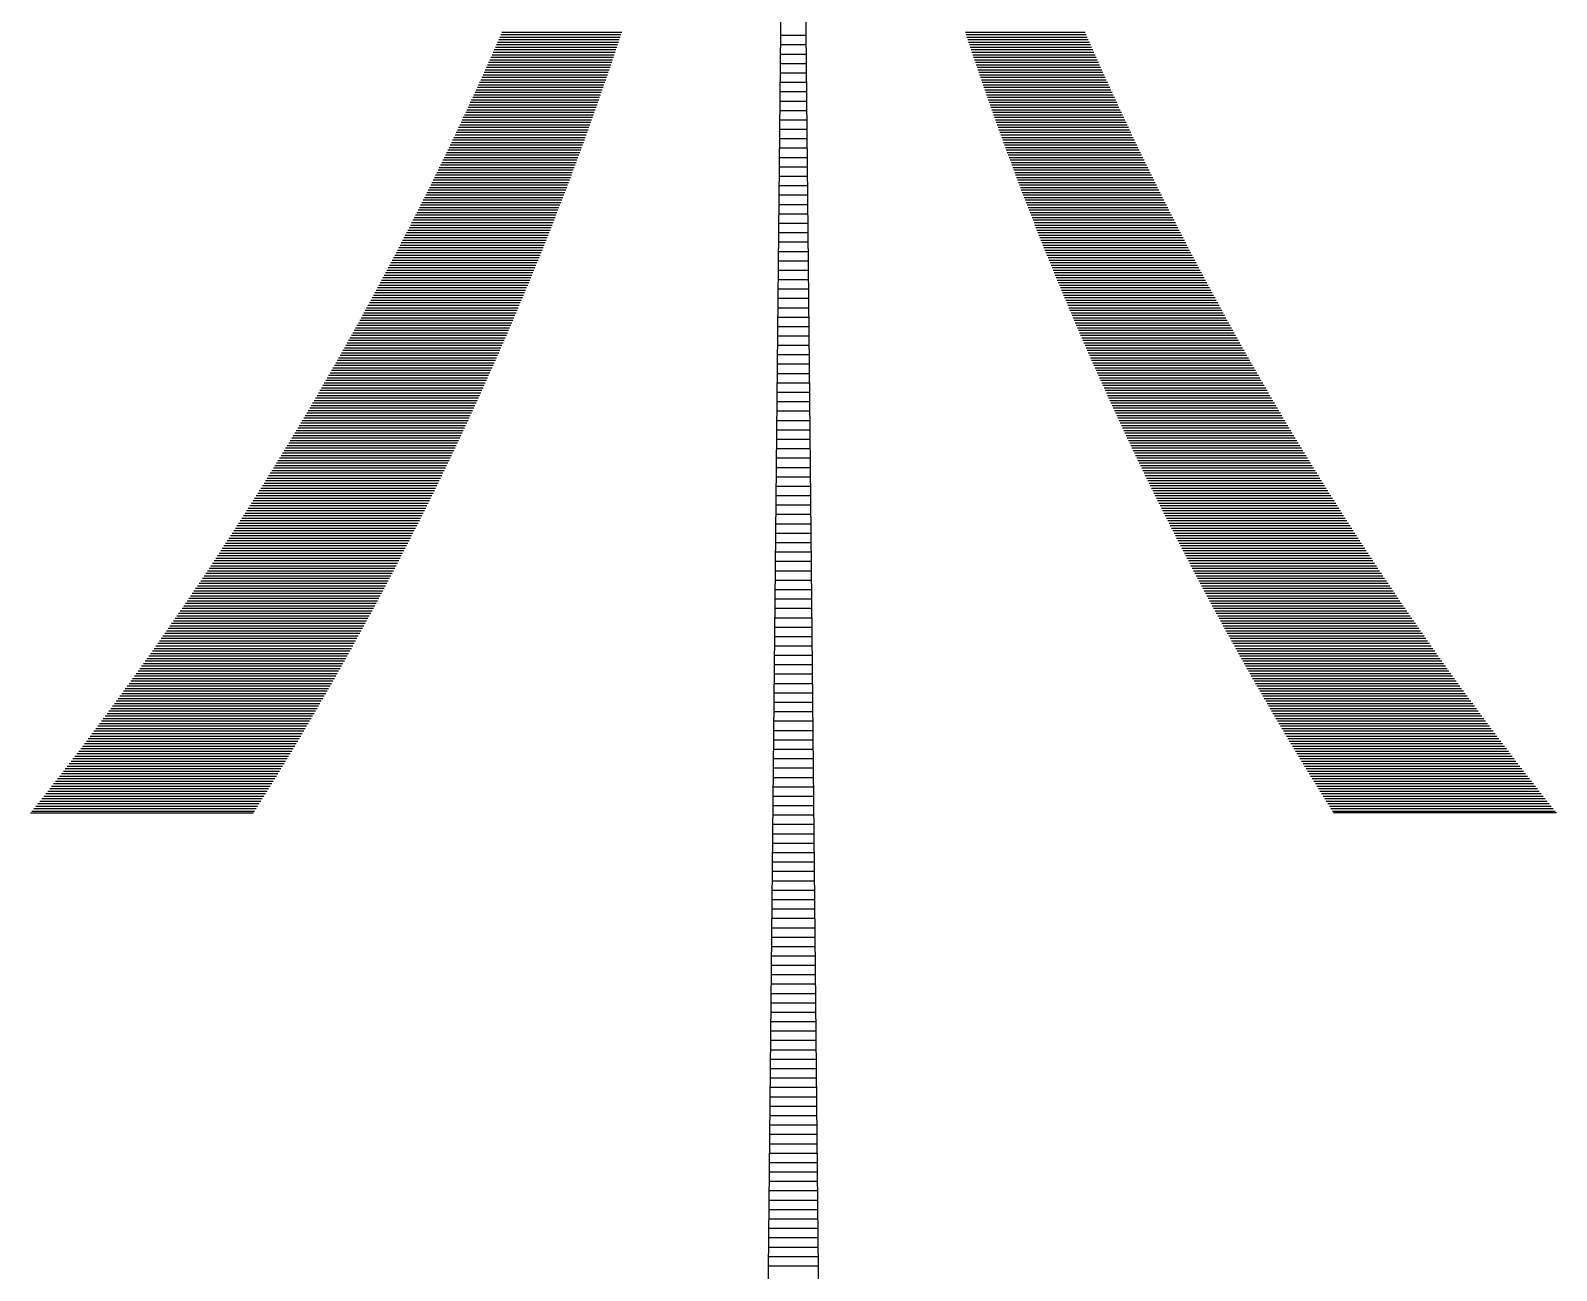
# Model space of a CAD drawing. Extents: x 190024 to 190266, y 665223 to 665488.
# Drawn here: x 190203.343 to 190205.476, y 665479.224 to 665480.957 of the extents above; entities that cross this region are included whole.
import ezdxf

# ---------------------------------------------------------------- set-up
doc = ezdxf.new("R2010")
doc.units = 0
doc.header["$LTSCALE"] = 1.25
doc.layers.add('M1280', color=7, linetype='Continuous')

# ---------------------------------------------------------------- blocks, each defined once
blk = doc.blocks.new('*X9')
at = {"color": 0}
for p, q in [((-18.773, -137.5), (-17.578, -137.5)), ((-18.765, -137.525), (-17.567, -137.525)), ((-18.757, -137.55), (-17.556, -137.55)), ((-18.748, -137.575), (-17.545, -137.575)), ((-18.74, -137.6), (-17.534, -137.6)), ((-18.732, -137.625), (-17.523, -137.625)), ((-18.724, -137.65), (-17.512, -137.65)), ((-18.715, -137.675), (-17.501, -137.675)), ((-18.707, -137.7), (-17.49, -137.7)), ((-18.698, -137.725), (-17.478, -137.725)), ((-18.69, -137.75), (-17.467, -137.75)), ((-18.682, -137.775), (-17.456, -137.775)), ((-18.673, -137.8), (-17.445, -137.8)), ((-18.665, -137.825), (-17.434, -137.825)), ((-18.656, -137.85), (-17.422, -137.85)), ((-18.648, -137.875), (-17.411, -137.875)), ((-18.639, -137.9), (-17.4, -137.9)), ((-18.631, -137.925), (-17.388, -137.925)), ((-18.622, -137.95), (-17.377, -137.95)), ((-18.613, -137.975), (-17.366, -137.975)), ((-18.605, -138), (-17.354, -138)), ((-18.596, -138.025), (-17.343, -138.025)), ((-18.587, -138.05), (-17.331, -138.05)), ((-18.579, -138.075), (-17.32, -138.075)), ((-18.57, -138.1), (-17.308, -138.1)), ((-18.561, -138.125), (-17.297, -138.125)), ((-18.553, -138.15), (-17.285, -138.15)), ((-18.544, -138.175), (-17.273, -138.175)), ((-18.535, -138.2), (-17.262, -138.2)), ((-18.526, -138.225), (-17.25, -138.225)), ((-18.517, -138.25), (-17.239, -138.25)), ((-18.508, -138.275), (-17.227, -138.275)), ((-18.5, -138.3), (-17.215, -138.3)), ((-18.491, -138.325), (-17.203, -138.325)), ((-18.482, -138.35), (-17.192, -138.35)), ((-18.473, -138.375), (-17.18, -138.375)), ((-18.464, -138.4), (-17.168, -138.4)), ((-18.455, -138.425), (-17.156, -138.425)), ((-18.446, -138.45), (-17.144, -138.45)), ((-18.437, -138.475), (-17.133, -138.475)), ((-18.428, -138.5), (-17.121, -138.5)), ((-18.419, -138.525), (-17.109, -138.525)), ((-18.41, -138.55), (-17.097, -138.55)), ((-18.4, -138.575), (-17.085, -138.575)), ((-18.391, -138.6), (-17.073, -138.6)), ((-18.382, -138.625), (-17.061, -138.625)), ((-18.373, -138.65), (-17.049, -138.65)), ((-18.364, -138.675), (-17.037, -138.675)), ((-18.355, -138.7), (-17.025, -138.7)), ((-18.345, -138.725), (-17.013, -138.725)), ((-18.336, -138.75), (-17, -138.75)), ((-18.327, -138.775), (-16.988, -138.775)), ((-18.317, -138.8), (-16.976, -138.8)), ((-18.308, -138.825), (-16.964, -138.825)), ((-18.299, -138.85), (-16.952, -138.85)), ((-18.289, -138.875), (-16.939, -138.875)), ((-18.28, -138.9), (-16.927, -138.9)), ((-18.271, -138.925), (-16.915, -138.925)), ((-18.261, -138.95), (-16.902, -138.95)), ((-18.252, -138.975), (-16.89, -138.975)), ((-18.242, -139), (-16.878, -139)), ((-18.233, -139.025), (-16.865, -139.025)), ((-18.223, -139.05), (-16.853, -139.05)), ((-18.214, -139.075), (-16.84, -139.075)), ((-18.204, -139.1), (-16.828, -139.1)), ((-18.194, -139.125), (-16.815, -139.125)), ((-18.185, -139.15), (-16.803, -139.15)), ((-18.175, -139.175), (-16.79, -139.175)), ((-18.166, -139.2), (-16.778, -139.2)), ((-18.156, -139.225), (-16.765, -139.225)), ((-18.146, -139.25), (-16.752, -139.25)), ((-18.136, -139.275), (-16.74, -139.275)), ((-18.127, -139.3), (-16.727, -139.3)), ((-18.117, -139.325), (-16.714, -139.325)), ((-18.107, -139.35), (-16.702, -139.35)), ((-18.097, -139.375), (-16.689, -139.375)), ((-18.087, -139.4), (-16.676, -139.4)), ((-18.078, -139.425), (-16.663, -139.425)), ((-18.068, -139.45), (-16.65, -139.45)), ((-18.058, -139.475), (-16.637, -139.475)), ((-18.048, -139.5), (-16.625, -139.5)), ((-18.038, -139.525), (-16.612, -139.525)), ((-18.028, -139.55), (-16.599, -139.55)), ((-18.018, -139.575), (-16.586, -139.575)), ((-18.008, -139.6), (-16.573, -139.6)), ((-17.998, -139.625), (-16.56, -139.625)), ((-17.988, -139.65), (-16.547, -139.65)), ((-17.978, -139.675), (-16.534, -139.675)), ((-17.968, -139.7), (-16.521, -139.7)), ((-17.958, -139.725), (-16.507, -139.725)), ((-17.947, -139.75), (-16.494, -139.75)), ((-17.937, -139.775), (-16.481, -139.775)), ((-17.927, -139.8), (-16.468, -139.8)), ((-17.917, -139.825), (-16.455, -139.825)), ((-17.907, -139.85), (-16.441, -139.85)), ((-17.896, -139.875), (-16.428, -139.875)), ((-17.886, -139.9), (-16.415, -139.9)), ((-17.876, -139.925), (-16.401, -139.925)), ((-17.865, -139.95), (-16.388, -139.95)), ((-17.855, -139.975), (-16.375, -139.975)), ((-17.845, -140), (-16.361, -140)), ((-17.834, -140.025), (-16.348, -140.025)), ((-17.824, -140.05), (-16.334, -140.05)), ((-17.813, -140.075), (-16.321, -140.075)), ((-17.803, -140.1), (-16.307, -140.1)), ((-17.792, -140.125), (-16.294, -140.125)), ((-17.782, -140.15), (-16.28, -140.15)), ((-17.771, -140.175), (-16.267, -140.175)), ((-17.761, -140.2), (-16.253, -140.2)), ((-17.75, -140.225), (-16.24, -140.225)), ((-17.74, -140.25), (-16.226, -140.25)), ((-17.729, -140.275), (-16.212, -140.275)), ((-17.718, -140.3), (-16.198, -140.3)), ((-17.708, -140.325), (-16.185, -140.325)), ((-17.697, -140.35), (-16.171, -140.35)), ((-17.686, -140.375), (-16.157, -140.375)), ((-17.676, -140.4), (-16.143, -140.4)), ((-17.665, -140.425), (-16.129, -140.425)), ((-17.654, -140.45), (-16.116, -140.45)), ((-17.643, -140.475), (-16.102, -140.475)), ((-17.632, -140.5), (-16.088, -140.5)), ((-17.622, -140.525), (-16.074, -140.525)), ((-17.611, -140.55), (-16.06, -140.55)), ((-17.6, -140.575), (-16.046, -140.575)), ((-17.589, -140.6), (-16.032, -140.6)), ((-17.578, -140.625), (-16.018, -140.625)), ((-17.567, -140.65), (-16.004, -140.65)), ((-17.556, -140.675), (-15.989, -140.675)), ((-17.545, -140.7), (-15.975, -140.7)), ((-17.534, -140.725), (-15.961, -140.725)), ((-17.523, -140.75), (-15.947, -140.75)), ((-17.512, -140.775), (-15.933, -140.775)), ((-17.501, -140.8), (-15.918, -140.8)), ((-17.489, -140.825), (-15.904, -140.825)), ((-17.478, -140.85), (-15.89, -140.85)), ((-17.467, -140.875), (-15.875, -140.875)), ((-17.456, -140.9), (-15.861, -140.9)), ((-17.445, -140.925), (-15.847, -140.925)), ((-17.433, -140.95), (-15.832, -140.95)), ((-17.422, -140.975), (-15.818, -140.975)), ((-17.411, -141), (-15.803, -141)), ((-17.399, -141.025), (-15.789, -141.025)), ((-17.388, -141.05), (-15.774, -141.05)), ((-17.377, -141.075), (-15.76, -141.075)), ((-17.365, -141.1), (-15.745, -141.1)), ((-17.354, -141.125), (-15.731, -141.125)), ((-17.343, -141.15), (-15.716, -141.15)), ((-17.331, -141.175), (-15.701, -141.175)), ((-17.32, -141.2), (-15.687, -141.2)), ((-17.308, -141.225), (-15.672, -141.225)), ((-17.296, -141.25), (-15.657, -141.25)), ((-17.285, -141.275), (-15.642, -141.275)), ((-17.273, -141.3), (-15.627, -141.3)), ((-17.262, -141.325), (-15.613, -141.325)), ((-17.25, -141.35), (-15.598, -141.35)), ((-17.238, -141.375), (-15.583, -141.375)), ((-17.227, -141.4), (-15.568, -141.4)), ((-17.215, -141.425), (-15.553, -141.425)), ((-17.203, -141.45), (-15.538, -141.45)), ((-17.192, -141.475), (-15.523, -141.475)), ((-17.18, -141.5), (-15.508, -141.5)), ((-17.168, -141.525), (-15.493, -141.525)), ((-17.156, -141.55), (-15.478, -141.55)), ((-17.144, -141.575), (-15.463, -141.575)), ((-17.132, -141.6), (-15.448, -141.6)), ((-17.121, -141.625), (-15.432, -141.625)), ((-17.109, -141.65), (-15.417, -141.65)), ((-17.097, -141.675), (-15.402, -141.675)), ((-17.085, -141.7), (-15.387, -141.7)), ((-17.073, -141.725), (-15.371, -141.725)), ((-17.061, -141.75), (-15.356, -141.75)), ((-17.049, -141.775), (-15.341, -141.775)), ((-17.037, -141.8), (-15.325, -141.8)), ((-17.024, -141.825), (-15.31, -141.825)), ((-17.012, -141.85), (-15.295, -141.85)), ((-17, -141.875), (-15.279, -141.875)), ((-16.988, -141.9), (-15.264, -141.9)), ((-16.976, -141.925), (-15.248, -141.925)), ((-16.964, -141.95), (-15.232, -141.95)), ((-16.951, -141.975), (-15.217, -141.975)), ((-16.939, -142), (-15.201, -142)), ((-16.927, -142.025), (-15.186, -142.025)), ((-16.915, -142.05), (-15.17, -142.05)), ((-16.902, -142.075), (-15.154, -142.075)), ((-16.89, -142.1), (-15.139, -142.1)), ((-16.877, -142.125), (-15.123, -142.125)), ((-16.865, -142.15), (-15.107, -142.15)), ((-16.853, -142.175), (-15.091, -142.175)), ((-16.84, -142.2), (-15.075, -142.2)), ((-16.828, -142.225), (-15.059, -142.225)), ((-16.815, -142.25), (-15.044, -142.25)), ((-16.803, -142.275), (-15.028, -142.275)), ((-16.79, -142.3), (-15.012, -142.3)), ((-16.777, -142.325), (-14.996, -142.325)), ((-16.765, -142.35), (-14.98, -142.35)), ((-16.752, -142.375), (-14.964, -142.375)), ((-16.739, -142.4), (-14.947, -142.4)), ((-16.727, -142.425), (-14.931, -142.425)), ((-16.714, -142.45), (-14.915, -142.45)), ((-16.701, -142.475), (-14.899, -142.475)), ((-16.689, -142.5), (-14.883, -142.5)), ((-16.676, -142.525), (-14.867, -142.525)), ((-16.663, -142.55), (-14.85, -142.55)), ((-16.65, -142.575), (-14.834, -142.575)), ((-16.637, -142.6), (-14.818, -142.6)), ((-16.624, -142.625), (-14.801, -142.625)), ((-16.611, -142.65), (-14.785, -142.65)), ((-16.598, -142.675), (-14.769, -142.675)), ((-16.586, -142.7), (-14.752, -142.7)), ((-16.573, -142.725), (-14.736, -142.725)), ((-16.56, -142.75), (-14.719, -142.75)), ((-16.546, -142.775), (-14.703, -142.775)), ((-16.533, -142.8), (-14.686, -142.8)), ((-16.52, -142.825), (-14.669, -142.825)), ((-16.507, -142.85), (-14.653, -142.85)), ((-16.494, -142.875), (-14.636, -142.875)), ((-16.481, -142.9), (-14.619, -142.9)), ((-16.468, -142.925), (-14.603, -142.925)), ((-16.454, -142.95), (-14.586, -142.95)), ((-16.441, -142.975), (-14.569, -142.975)), ((-16.428, -143), (-14.552, -143)), ((-16.415, -143.025), (-14.535, -143.025)), ((-16.401, -143.05), (-14.519, -143.05)), ((-16.388, -143.075), (-14.502, -143.075)), ((-16.375, -143.1), (-14.485, -143.1)), ((-16.361, -143.125), (-14.468, -143.125)), ((-16.348, -143.15), (-14.451, -143.15)), ((-16.334, -143.175), (-14.434, -143.175)), ((-16.321, -143.2), (-14.417, -143.2)), ((-16.307, -143.225), (-14.4, -143.225)), ((-16.294, -143.25), (-14.382, -143.25)), ((-16.28, -143.275), (-14.365, -143.275)), ((-16.267, -143.3), (-14.348, -143.3)), ((-16.253, -143.325), (-14.331, -143.325)), ((-16.239, -143.35), (-14.314, -143.35)), ((-16.226, -143.375), (-14.296, -143.375)), ((-16.212, -143.4), (-14.279, -143.4)), ((-16.198, -143.425), (-14.262, -143.425)), ((-16.184, -143.45), (-14.244, -143.45)), ((-16.171, -143.475), (-14.227, -143.475)), ((-16.157, -143.5), (-14.209, -143.5)), ((-16.143, -143.525), (-14.192, -143.525)), ((-16.129, -143.55), (-14.174, -143.55)), ((-16.115, -143.575), (-14.157, -143.575)), ((-16.101, -143.6), (-14.139, -143.6)), ((-16.087, -143.625), (-14.122, -143.625)), ((-16.073, -143.65), (-14.104, -143.65)), ((-16.059, -143.675), (-14.086, -143.675)), ((-16.045, -143.7), (-14.069, -143.7)), ((-16.031, -143.725), (-14.051, -143.725)), ((-16.017, -143.75), (-14.033, -143.75)), ((-16.003, -143.775), (-14.015, -143.775)), ((-15.989, -143.8), (-13.997, -143.8)), ((-15.975, -143.825), (-13.979, -143.825)), ((-15.961, -143.85), (-13.962, -143.85)), ((-15.947, -143.875), (-13.944, -143.875)), ((-15.932, -143.9), (-13.926, -143.9)), ((-15.918, -143.925), (-13.908, -143.925)), ((-15.904, -143.95), (-13.89, -143.95)), ((-15.889, -143.975), (-13.871, -143.975)), ((-15.875, -144), (-13.853, -144)), ((-15.861, -144.025), (-13.835, -144.025)), ((-15.846, -144.05), (-13.817, -144.05)), ((-15.832, -144.075), (-13.799, -144.075)), ((-15.817, -144.1), (-13.781, -144.1)), ((-15.803, -144.125), (-13.762, -144.125)), ((-15.788, -144.15), (-13.744, -144.15)), ((-15.774, -144.175), (-13.726, -144.175)), ((-15.759, -144.2), (-13.707, -144.2)), ((-15.745, -144.225), (-13.689, -144.225)), ((-15.73, -144.25), (-13.67, -144.25)), ((-15.715, -144.275), (-13.652, -144.275)), ((-15.701, -144.3), (-13.633, -144.3)), ((-15.686, -144.325), (-13.615, -144.325)), ((-15.671, -144.35), (-13.596, -144.35)), ((-15.657, -144.375), (-13.578, -144.375)), ((-15.642, -144.4), (-13.559, -144.4)), ((-15.627, -144.425), (-13.54, -144.425)), ((-15.612, -144.45), (-13.521, -144.45)), ((-15.597, -144.475), (-13.503, -144.475)), ((-15.582, -144.5), (-13.484, -144.5)), ((-15.567, -144.525), (-13.465, -144.525)), ((-15.553, -144.55), (-13.446, -144.55)), ((-15.538, -144.575), (-13.427, -144.575)), ((-15.523, -144.6), (-13.408, -144.6)), ((-15.507, -144.625), (-13.389, -144.625)), ((-15.492, -144.65), (-13.37, -144.65)), ((-15.477, -144.675), (-13.351, -144.675)), ((-15.462, -144.7), (-13.332, -144.7)), ((-15.447, -144.725), (-13.313, -144.725)), ((-15.432, -144.75), (-13.294, -144.75)), ((-15.417, -144.775), (-13.275, -144.775)), ((-15.401, -144.8), (-13.256, -144.8)), ((-15.386, -144.825), (-13.236, -144.825)), ((-15.371, -144.85), (-13.217, -144.85)), ((-15.355, -144.875), (-13.198, -144.875)), ((-15.34, -144.9), (-13.178, -144.9)), ((-15.325, -144.925), (-13.159, -144.925)), ((-15.309, -144.95), (-13.139, -144.95)), ((-15.294, -144.975), (-13.12, -144.975)), ((-15.278, -145), (-13.1, -145)), ((-15.263, -145.025), (-13.081, -145.025)), ((-15.247, -145.05), (-13.061, -145.05)), ((-15.232, -145.075), (-13.042, -145.075)), ((-15.216, -145.1), (-13.022, -145.1)), ((-15.201, -145.125), (-13.002, -145.125)), ((-15.185, -145.15), (-12.983, -145.15)), ((-15.169, -145.175), (-12.963, -145.175)), ((-15.154, -145.2), (-12.943, -145.2)), ((-15.138, -145.225), (-12.923, -145.225)), ((-15.122, -145.25), (-12.903, -145.25)), ((-15.106, -145.275), (-12.883, -145.275))]:
    blk.add_line(p, q, dxfattribs=at)
blk = doc.blocks.new('*X10')
at = {"color": 0}
for p, q in [((-23.433, -137.575), (-22.229, -137.575)), ((-23.422, -137.55), (-22.221, -137.55)), ((-23.411, -137.525), (-22.213, -137.525)), ((-23.4, -137.5), (-22.204, -137.5)), ((-23.499, -137.725), (-22.279, -137.725)), ((-23.488, -137.7), (-22.271, -137.7)), ((-23.477, -137.675), (-22.262, -137.675)), ((-23.466, -137.65), (-22.254, -137.65)), ((-23.455, -137.625), (-22.246, -137.625)), ((-23.444, -137.6), (-22.237, -137.6)), ((-23.567, -137.875), (-22.33, -137.875)), ((-23.555, -137.85), (-22.321, -137.85)), ((-23.544, -137.825), (-22.313, -137.825)), ((-23.533, -137.8), (-22.304, -137.8)), ((-23.522, -137.775), (-22.296, -137.775)), ((-23.51, -137.75), (-22.288, -137.75)), ((-23.646, -138.05), (-22.39, -138.05)), ((-23.635, -138.025), (-22.382, -138.025)), ((-23.623, -138), (-22.373, -138)), ((-23.612, -137.975), (-22.364, -137.975)), ((-23.601, -137.95), (-22.356, -137.95)), ((-23.589, -137.925), (-22.347, -137.925)), ((-23.578, -137.9), (-22.338, -137.9)), ((-23.716, -138.2), (-22.443, -138.2)), ((-23.704, -138.175), (-22.434, -138.175)), ((-23.692, -138.15), (-22.425, -138.15)), ((-23.681, -138.125), (-22.416, -138.125)), ((-23.669, -138.1), (-22.408, -138.1)), ((-23.658, -138.075), (-22.399, -138.075)), ((-23.786, -138.35), (-22.496, -138.35)), ((-23.774, -138.325), (-22.487, -138.325)), ((-23.762, -138.3), (-22.478, -138.3)), ((-23.751, -138.275), (-22.469, -138.275)), ((-23.739, -138.25), (-22.46, -138.25)), ((-23.727, -138.225), (-22.451, -138.225)), ((-23.857, -138.5), (-22.55, -138.5)), ((-23.845, -138.475), (-22.541, -138.475)), ((-23.833, -138.45), (-22.532, -138.45)), ((-23.821, -138.425), (-22.523, -138.425)), ((-23.809, -138.4), (-22.514, -138.4)), ((-23.798, -138.375), (-22.505, -138.375)), ((-23.929, -138.65), (-22.605, -138.65)), ((-23.917, -138.625), (-22.595, -138.625)), ((-23.905, -138.6), (-22.586, -138.6)), ((-23.893, -138.575), (-22.577, -138.575)), ((-23.881, -138.55), (-22.568, -138.55)), ((-23.869, -138.525), (-22.559, -138.525)), ((-24.002, -138.8), (-22.66, -138.8)), ((-23.989, -138.775), (-22.651, -138.775)), ((-23.977, -138.75), (-22.642, -138.75)), ((-23.965, -138.725), (-22.632, -138.725)), ((-23.953, -138.7), (-22.623, -138.7)), ((-23.941, -138.675), (-22.614, -138.675)), ((-24.075, -138.95), (-22.716, -138.95)), ((-24.063, -138.925), (-22.707, -138.925)), ((-24.051, -138.9), (-22.698, -138.9)), ((-24.038, -138.875), (-22.688, -138.875)), ((-24.026, -138.85), (-22.679, -138.85)), ((-24.014, -138.825), (-22.669, -138.825)), ((-24.15, -139.1), (-22.774, -139.1)), ((-24.137, -139.075), (-22.764, -139.075)), ((-24.125, -139.05), (-22.754, -139.05)), ((-24.112, -139.025), (-22.745, -139.025)), ((-24.1, -139), (-22.735, -139)), ((-24.088, -138.975), (-22.726, -138.975)), ((-24.225, -139.25), (-22.831, -139.25)), ((-24.213, -139.225), (-22.822, -139.225)), ((-24.2, -139.2), (-22.812, -139.2)), ((-24.187, -139.175), (-22.802, -139.175)), ((-24.175, -139.15), (-22.793, -139.15)), ((-24.162, -139.125), (-22.783, -139.125)), ((-24.302, -139.4), (-22.89, -139.4)), ((-24.289, -139.375), (-22.88, -139.375)), ((-24.276, -139.35), (-22.87, -139.35)), ((-24.263, -139.325), (-22.861, -139.325)), ((-24.251, -139.3), (-22.851, -139.3)), ((-24.238, -139.275), (-22.841, -139.275)), ((-24.392, -139.575), (-22.96, -139.575)), ((-24.379, -139.55), (-22.95, -139.55)), ((-24.366, -139.525), (-22.94, -139.525)), ((-24.353, -139.5), (-22.93, -139.5)), ((-24.34, -139.475), (-22.92, -139.475)), ((-24.327, -139.45), (-22.91, -139.45)), ((-24.314, -139.425), (-22.9, -139.425)), ((-24.47, -139.725), (-23.02, -139.725)), ((-24.457, -139.7), (-23.01, -139.7)), ((-24.444, -139.675), (-23, -139.675)), ((-24.431, -139.65), (-22.99, -139.65)), ((-24.418, -139.625), (-22.98, -139.625)), ((-24.405, -139.6), (-22.97, -139.6)), ((-24.549, -139.875), (-23.081, -139.875)), ((-24.536, -139.85), (-23.071, -139.85)), ((-24.523, -139.825), (-23.061, -139.825)), ((-24.51, -139.8), (-23.051, -139.8)), ((-24.497, -139.775), (-23.04, -139.775)), ((-24.483, -139.75), (-23.03, -139.75)), ((-24.63, -140.025), (-23.143, -140.025)), ((-24.616, -140), (-23.133, -140)), ((-24.603, -139.975), (-23.123, -139.975)), ((-24.589, -139.95), (-23.112, -139.95)), ((-24.576, -139.925), (-23.102, -139.925)), ((-24.563, -139.9), (-23.092, -139.9)), ((-24.711, -140.175), (-23.206, -140.175)), ((-24.697, -140.15), (-23.196, -140.15)), ((-24.684, -140.125), (-23.185, -140.125)), ((-24.67, -140.1), (-23.175, -140.1)), ((-24.657, -140.075), (-23.164, -140.075)), ((-24.643, -140.05), (-23.154, -140.05)), ((-24.793, -140.325), (-23.27, -140.325)), ((-24.779, -140.3), (-23.259, -140.3)), ((-24.765, -140.275), (-23.249, -140.275)), ((-24.752, -140.25), (-23.238, -140.25)), ((-24.738, -140.225), (-23.227, -140.225)), ((-24.724, -140.2), (-23.217, -140.2)), ((-24.876, -140.475), (-23.334, -140.475)), ((-24.862, -140.45), (-23.324, -140.45)), ((-24.848, -140.425), (-23.313, -140.425)), ((-24.834, -140.4), (-23.302, -140.4)), ((-24.82, -140.375), (-23.291, -140.375)), ((-24.807, -140.35), (-23.281, -140.35)), ((-24.96, -140.625), (-23.4, -140.625)), ((-24.946, -140.6), (-23.389, -140.6)), ((-24.932, -140.575), (-23.378, -140.575)), ((-24.918, -140.55), (-23.367, -140.55)), ((-24.904, -140.525), (-23.356, -140.525)), ((-24.89, -140.5), (-23.345, -140.5)), ((-25.045, -140.775), (-23.466, -140.775)), ((-25.031, -140.75), (-23.455, -140.75)), ((-25.016, -140.725), (-23.444, -140.725)), ((-25.002, -140.7), (-23.433, -140.7)), ((-24.988, -140.675), (-23.422, -140.675)), ((-24.974, -140.65), (-23.411, -140.65)), ((-25.131, -140.925), (-23.533, -140.925)), ((-25.116, -140.9), (-23.522, -140.9)), ((-25.102, -140.875), (-23.511, -140.875)), ((-25.088, -140.85), (-23.499, -140.85)), ((-25.073, -140.825), (-23.488, -140.825)), ((-25.059, -140.8), (-23.477, -140.8)), ((-25.218, -141.075), (-23.601, -141.075)), ((-25.203, -141.05), (-23.589, -141.05)), ((-25.189, -141.025), (-23.578, -141.025)), ((-25.174, -141), (-23.567, -141)), ((-25.16, -140.975), (-23.555, -140.975)), ((-25.145, -140.95), (-23.544, -140.95)), ((-25.32, -141.25), (-23.681, -141.25)), ((-25.306, -141.225), (-23.67, -141.225)), ((-25.291, -141.2), (-23.658, -141.2)), ((-25.276, -141.175), (-23.647, -141.175)), ((-25.262, -141.15), (-23.635, -141.15)), ((-25.247, -141.125), (-23.624, -141.125)), ((-25.232, -141.1), (-23.612, -141.1)), ((-25.41, -141.4), (-23.751, -141.4)), ((-25.395, -141.375), (-23.739, -141.375)), ((-25.38, -141.35), (-23.727, -141.35)), ((-25.365, -141.325), (-23.716, -141.325)), ((-25.35, -141.3), (-23.704, -141.3)), ((-25.335, -141.275), (-23.693, -141.275)), ((-25.5, -141.55), (-23.821, -141.55)), ((-25.485, -141.525), (-23.81, -141.525)), ((-25.47, -141.5), (-23.798, -141.5)), ((-25.455, -141.475), (-23.786, -141.475)), ((-25.44, -141.45), (-23.774, -141.45)), ((-25.425, -141.425), (-23.763, -141.425)), ((-25.591, -141.7), (-23.893, -141.7)), ((-25.576, -141.675), (-23.881, -141.675)), ((-25.56, -141.65), (-23.869, -141.65)), ((-25.545, -141.625), (-23.857, -141.625)), ((-25.53, -141.6), (-23.845, -141.6)), ((-25.515, -141.575), (-23.833, -141.575)), ((-25.683, -141.85), (-23.965, -141.85)), ((-25.668, -141.825), (-23.953, -141.825)), ((-25.652, -141.8), (-23.941, -141.8)), ((-25.637, -141.775), (-23.929, -141.775)), ((-25.622, -141.75), (-23.917, -141.75)), ((-25.606, -141.725), (-23.905, -141.725)), ((-25.776, -142), (-24.038, -142)), ((-25.761, -141.975), (-24.026, -141.975)), ((-25.745, -141.95), (-24.014, -141.95)), ((-25.73, -141.925), (-24.002, -141.925)), ((-25.714, -141.9), (-23.99, -141.9)), ((-25.699, -141.875), (-23.977, -141.875)), ((-25.871, -142.15), (-24.113, -142.15)), ((-25.855, -142.125), (-24.1, -142.125)), ((-25.839, -142.1), (-24.088, -142.1)), ((-25.823, -142.075), (-24.075, -142.075)), ((-25.808, -142.05), (-24.063, -142.05)), ((-25.792, -142.025), (-24.051, -142.025)), ((-25.966, -142.3), (-24.188, -142.3)), ((-25.95, -142.275), (-24.175, -142.275)), ((-25.934, -142.25), (-24.162, -142.25)), ((-25.918, -142.225), (-24.15, -142.225)), ((-25.902, -142.2), (-24.137, -142.2)), ((-25.886, -142.175), (-24.125, -142.175)), ((-26.062, -142.45), (-24.264, -142.45)), ((-26.046, -142.425), (-24.251, -142.425)), ((-26.03, -142.4), (-24.238, -142.4)), ((-26.014, -142.375), (-24.225, -142.375)), ((-25.998, -142.35), (-24.213, -142.35)), ((-25.982, -142.325), (-24.2, -142.325)), ((-26.16, -142.6), (-24.34, -142.6)), ((-26.144, -142.575), (-24.327, -142.575)), ((-26.127, -142.55), (-24.315, -142.55)), ((-26.111, -142.525), (-24.302, -142.525)), ((-26.095, -142.5), (-24.289, -142.5)), ((-26.079, -142.475), (-24.276, -142.475)), ((-26.275, -142.775), (-24.431, -142.775)), ((-26.258, -142.75), (-24.418, -142.75)), ((-26.242, -142.725), (-24.405, -142.725)), ((-26.225, -142.7), (-24.392, -142.7)), ((-26.209, -142.675), (-24.379, -142.675)), ((-26.193, -142.65), (-24.366, -142.65)), ((-26.176, -142.625), (-24.353, -142.625)), ((-26.375, -142.925), (-24.51, -142.925)), ((-26.358, -142.9), (-24.497, -142.9)), ((-26.341, -142.875), (-24.484, -142.875)), ((-26.325, -142.85), (-24.47, -142.85)), ((-26.308, -142.825), (-24.457, -142.825)), ((-26.292, -142.8), (-24.444, -142.8)), ((-26.476, -143.075), (-24.59, -143.075)), ((-26.459, -143.05), (-24.576, -143.05)), ((-26.442, -143.025), (-24.563, -143.025)), ((-26.425, -143), (-24.55, -143)), ((-26.408, -142.975), (-24.536, -142.975)), ((-26.392, -142.95), (-24.523, -142.95)), ((-26.578, -143.225), (-24.67, -143.225)), ((-26.561, -143.2), (-24.657, -143.2)), ((-26.544, -143.175), (-24.643, -143.175)), ((-26.527, -143.15), (-24.63, -143.15)), ((-26.51, -143.125), (-24.616, -143.125)), ((-26.493, -143.1), (-24.603, -143.1)), ((-26.681, -143.375), (-24.752, -143.375)), ((-26.664, -143.35), (-24.738, -143.35)), ((-26.647, -143.325), (-24.725, -143.325)), ((-26.63, -143.3), (-24.711, -143.3)), ((-26.612, -143.275), (-24.697, -143.275)), ((-26.595, -143.25), (-24.684, -143.25)), ((-26.786, -143.525), (-24.835, -143.525)), ((-26.768, -143.5), (-24.821, -143.5)), ((-26.751, -143.475), (-24.807, -143.475)), ((-26.733, -143.45), (-24.793, -143.45)), ((-26.716, -143.425), (-24.779, -143.425)), ((-26.699, -143.4), (-24.766, -143.4)), ((-26.891, -143.675), (-24.918, -143.675)), ((-26.874, -143.65), (-24.904, -143.65)), ((-26.856, -143.625), (-24.89, -143.625)), ((-26.838, -143.6), (-24.876, -143.6)), ((-26.821, -143.575), (-24.862, -143.575)), ((-26.803, -143.55), (-24.848, -143.55)), ((-26.998, -143.825), (-25.003, -143.825)), ((-26.98, -143.8), (-24.988, -143.8)), ((-26.962, -143.775), (-24.974, -143.775)), ((-26.945, -143.75), (-24.96, -143.75)), ((-26.927, -143.725), (-24.946, -143.725)), ((-26.909, -143.7), (-24.932, -143.7)), ((-27.106, -143.975), (-25.088, -143.975)), ((-27.088, -143.95), (-25.074, -143.95)), ((-27.07, -143.925), (-25.06, -143.925)), ((-27.052, -143.9), (-25.045, -143.9)), ((-27.034, -143.875), (-25.031, -143.875)), ((-27.016, -143.85), (-25.017, -143.85)), ((-27.215, -144.125), (-25.175, -144.125)), ((-27.197, -144.1), (-25.16, -144.1)), ((-27.179, -144.075), (-25.146, -144.075)), ((-27.161, -144.05), (-25.131, -144.05)), ((-27.142, -144.025), (-25.117, -144.025)), ((-27.124, -144), (-25.102, -144)), ((-27.326, -144.275), (-25.262, -144.275)), ((-27.307, -144.25), (-25.247, -144.25)), ((-27.289, -144.225), (-25.233, -144.225)), ((-27.27, -144.2), (-25.218, -144.2)), ((-27.252, -144.175), (-25.204, -144.175)), ((-27.234, -144.15), (-25.189, -144.15)), ((-27.456, -144.45), (-25.365, -144.45)), ((-27.437, -144.425), (-25.351, -144.425)), ((-27.419, -144.4), (-25.336, -144.4)), ((-27.4, -144.375), (-25.321, -144.375)), ((-27.381, -144.35), (-25.306, -144.35)), ((-27.363, -144.325), (-25.291, -144.325)), ((-27.344, -144.3), (-25.277, -144.3)), ((-27.569, -144.6), (-25.455, -144.6)), ((-27.55, -144.575), (-25.44, -144.575)), ((-27.531, -144.55), (-25.425, -144.55)), ((-27.512, -144.525), (-25.41, -144.525)), ((-27.494, -144.5), (-25.395, -144.5)), ((-27.475, -144.475), (-25.38, -144.475)), ((-27.684, -144.75), (-25.546, -144.75)), ((-27.664, -144.725), (-25.531, -144.725)), ((-27.645, -144.7), (-25.515, -144.7)), ((-27.626, -144.675), (-25.5, -144.675)), ((-27.607, -144.65), (-25.485, -144.65)), ((-27.588, -144.625), (-25.47, -144.625)), ((-27.799, -144.9), (-25.637, -144.9)), ((-27.78, -144.875), (-25.622, -144.875)), ((-27.761, -144.85), (-25.607, -144.85)), ((-27.741, -144.825), (-25.591, -144.825)), ((-27.722, -144.8), (-25.576, -144.8)), ((-27.703, -144.775), (-25.561, -144.775)), ((-27.916, -145.05), (-25.73, -145.05)), ((-27.897, -145.025), (-25.715, -145.025)), ((-27.877, -145), (-25.699, -145)), ((-27.858, -144.975), (-25.684, -144.975)), ((-27.838, -144.95), (-25.668, -144.95)), ((-27.819, -144.925), (-25.653, -144.925)), ((-28.035, -145.2), (-25.824, -145.2)), ((-28.015, -145.175), (-25.808, -145.175)), ((-27.995, -145.15), (-25.793, -145.15)), ((-27.975, -145.125), (-25.777, -145.125)), ((-27.955, -145.1), (-25.761, -145.1)), ((-27.936, -145.075), (-25.746, -145.075)), ((-28.094, -145.275), (-25.871, -145.275)), ((-28.074, -145.25), (-25.855, -145.25)), ((-28.054, -145.225), (-25.84, -145.225))]:
    blk.add_line(p, q, dxfattribs=at)
blk = doc.blocks.new('*X11')
at = {"color": 0}
for p, q in [((-20.615, -137.531), (-20.362, -137.531)), ((-20.617, -137.719), (-20.361, -137.719)), ((-20.616, -137.625), (-20.361, -137.625)), ((-20.618, -137.812), (-20.36, -137.812)), ((-20.62, -138), (-20.358, -138)), ((-20.619, -137.906), (-20.359, -137.906)), ((-20.621, -138.094), (-20.357, -138.094)), ((-20.621, -138.188), (-20.356, -138.188)), ((-20.622, -138.281), (-20.355, -138.281)), ((-20.624, -138.469), (-20.353, -138.469)), ((-20.623, -138.375), (-20.354, -138.375)), ((-20.626, -138.656), (-20.351, -138.656)), ((-20.625, -138.562), (-20.352, -138.562)), ((-20.627, -138.75), (-20.35, -138.75)), ((-20.629, -138.938), (-20.348, -138.938)), ((-20.628, -138.844), (-20.349, -138.844)), ((-20.63, -139.031), (-20.347, -139.031)), ((-20.632, -139.219), (-20.346, -139.219)), ((-20.631, -139.125), (-20.347, -139.125)), ((-20.634, -139.406), (-20.344, -139.406)), ((-20.633, -139.312), (-20.345, -139.312)), ((-20.635, -139.5), (-20.343, -139.5)), ((-20.636, -139.594), (-20.342, -139.594)), ((-20.636, -139.688), (-20.341, -139.688)), ((-20.638, -139.875), (-20.339, -139.875)), ((-20.637, -139.781), (-20.34, -139.781)), ((-20.639, -139.969), (-20.338, -139.969)), ((-20.641, -140.156), (-20.336, -140.156)), ((-20.64, -140.062), (-20.337, -140.062)), ((-20.642, -140.25), (-20.335, -140.25)), ((-20.644, -140.438), (-20.333, -140.438)), ((-20.643, -140.344), (-20.334, -140.344)), ((-20.646, -140.625), (-20.332, -140.625)), ((-20.645, -140.531), (-20.332, -140.531)), ((-20.647, -140.719), (-20.331, -140.719)), ((-20.649, -140.906), (-20.329, -140.906)), ((-20.648, -140.812), (-20.33, -140.812)), ((-20.65, -141), (-20.328, -141)), ((-20.65, -141.094), (-20.327, -141.094)), ((-20.651, -141.188), (-20.326, -141.188)), ((-20.653, -141.375), (-20.324, -141.375)), ((-20.652, -141.281), (-20.325, -141.281)), ((-20.654, -141.469), (-20.323, -141.469)), ((-20.656, -141.656), (-20.321, -141.656)), ((-20.655, -141.562), (-20.322, -141.562)), ((-20.658, -141.844), (-20.319, -141.844)), ((-20.657, -141.75), (-20.32, -141.75)), ((-20.659, -141.938), (-20.318, -141.938)), ((-20.661, -142.125), (-20.317, -142.125)), ((-20.66, -142.031), (-20.318, -142.031)), ((-20.663, -142.312), (-20.315, -142.312)), ((-20.662, -142.219), (-20.316, -142.219)), ((-20.664, -142.406), (-20.314, -142.406)), ((-20.665, -142.5), (-20.313, -142.5)), ((-20.665, -142.594), (-20.312, -142.594)), ((-20.666, -142.688), (-20.311, -142.688)), ((-20.668, -142.875), (-20.309, -142.875)), ((-20.667, -142.781), (-20.31, -142.781)), ((-20.67, -143.062), (-20.307, -143.062)), ((-20.669, -142.969), (-20.308, -142.969)), ((-20.671, -143.156), (-20.306, -143.156)), ((-20.673, -143.344), (-20.304, -143.344)), ((-20.672, -143.25), (-20.305, -143.25)), ((-20.675, -143.531), (-20.303, -143.531)), ((-20.674, -143.438), (-20.303, -143.438)), ((-20.676, -143.625), (-20.302, -143.625)), ((-20.678, -143.812), (-20.3, -143.812)), ((-20.677, -143.719), (-20.301, -143.719)), ((-20.679, -143.906), (-20.299, -143.906)), ((-20.68, -144.094), (-20.297, -144.094)), ((-20.679, -144), (-20.298, -144)), ((-20.682, -144.281), (-20.295, -144.281)), ((-20.681, -144.188), (-20.296, -144.188)), ((-20.683, -144.375), (-20.294, -144.375)), ((-20.685, -144.562), (-20.292, -144.562)), ((-20.684, -144.469), (-20.293, -144.469)), ((-20.687, -144.75), (-20.29, -144.75)), ((-20.686, -144.656), (-20.291, -144.656)), ((-20.688, -144.844), (-20.289, -144.844)), ((-20.69, -145.031), (-20.288, -145.031)), ((-20.689, -144.938), (-20.289, -144.938)), ((-20.691, -145.125), (-20.287, -145.125)), ((-20.693, -145.312), (-20.285, -145.312)), ((-20.692, -145.219), (-20.286, -145.219)), ((-20.694, -145.406), (-20.284, -145.406)), ((-20.694, -145.5), (-20.283, -145.5)), ((-20.695, -145.594), (-20.282, -145.594)), ((-20.697, -145.781), (-20.28, -145.781)), ((-20.696, -145.688), (-20.281, -145.688)), ((-20.699, -145.969), (-20.278, -145.969)), ((-20.698, -145.875), (-20.279, -145.875)), ((-20.7, -146.062), (-20.277, -146.062)), ((-20.702, -146.25), (-20.275, -146.25)), ((-20.701, -146.156), (-20.276, -146.156)), ((-20.703, -146.344), (-20.274, -146.344)), ((-20.705, -146.531), (-20.273, -146.531)), ((-20.704, -146.438), (-20.274, -146.438)), ((-20.707, -146.719), (-20.271, -146.719)), ((-20.706, -146.625), (-20.272, -146.625)), ((-20.708, -146.812), (-20.27, -146.812)), ((-20.709, -147), (-20.268, -147)), ((-20.708, -146.906), (-20.269, -146.906)), ((-20.711, -147.188), (-20.266, -147.188)), ((-20.71, -147.094), (-20.267, -147.094)), ((-20.712, -147.281), (-20.265, -147.281)), ((-20.714, -147.469), (-20.263, -147.469)), ((-20.713, -147.375), (-20.264, -147.375)), ((-20.715, -147.562), (-20.262, -147.562)), ((-20.717, -147.75), (-20.26, -147.75)), ((-20.716, -147.656), (-20.261, -147.656)), ((-20.719, -147.938), (-20.259, -147.938)), ((-20.718, -147.844), (-20.26, -147.844)), ((-20.72, -148.031), (-20.258, -148.031)), ((-20.722, -148.219), (-20.256, -148.219)), ((-20.721, -148.125), (-20.257, -148.125)), ((-20.723, -148.312), (-20.255, -148.312)), ((-20.723, -148.406), (-20.254, -148.406)), ((-20.724, -148.5), (-20.253, -148.5)), ((-20.726, -148.688), (-20.251, -148.688)), ((-20.725, -148.594), (-20.252, -148.594)), ((-20.727, -148.781), (-20.25, -148.781)), ((-20.729, -148.969), (-20.248, -148.969)), ((-20.728, -148.875), (-20.249, -148.875)), ((-20.731, -149.156), (-20.246, -149.156)), ((-20.73, -149.062), (-20.247, -149.062)), ((-20.732, -149.25), (-20.245, -149.25)), ((-20.734, -149.438), (-20.244, -149.438)), ((-20.733, -149.344), (-20.245, -149.344)), ((-20.736, -149.625), (-20.242, -149.625)), ((-20.735, -149.531), (-20.243, -149.531)), ((-20.737, -149.719), (-20.241, -149.719)), ((-20.738, -149.812), (-20.24, -149.812))]:
    blk.add_line(p, q, dxfattribs=at)
blk = doc.blocks.new('ZAFON2')
for p, q in [((-21.489, -225.071), (-20.491, -125.125)), ((-19.489, -225.071), (-20.486, -125.125)), ((-28.108, -145.292), (-25.882, -145.292)), ((-12.87, -145.292), (-15.096, -145.292))]:
    blk.add_line(p, q)
for name in ['*X10', '*X11', '*X9']:
    blk.add_blockref(name, (0, 0))

msp = doc.modelspace()

# ---------------------------------------------------------------- block references
at = {"layer": 'M1280', "xscale": 0.1400000000139698, "yscale": 0.1400000000139698, "zscale": 0.1400000000139698}
msp.add_blockref('ZAFON2', (190207.2776, 665500.2045), dxfattribs=at)

doc.saveas('drawing.dxf')
